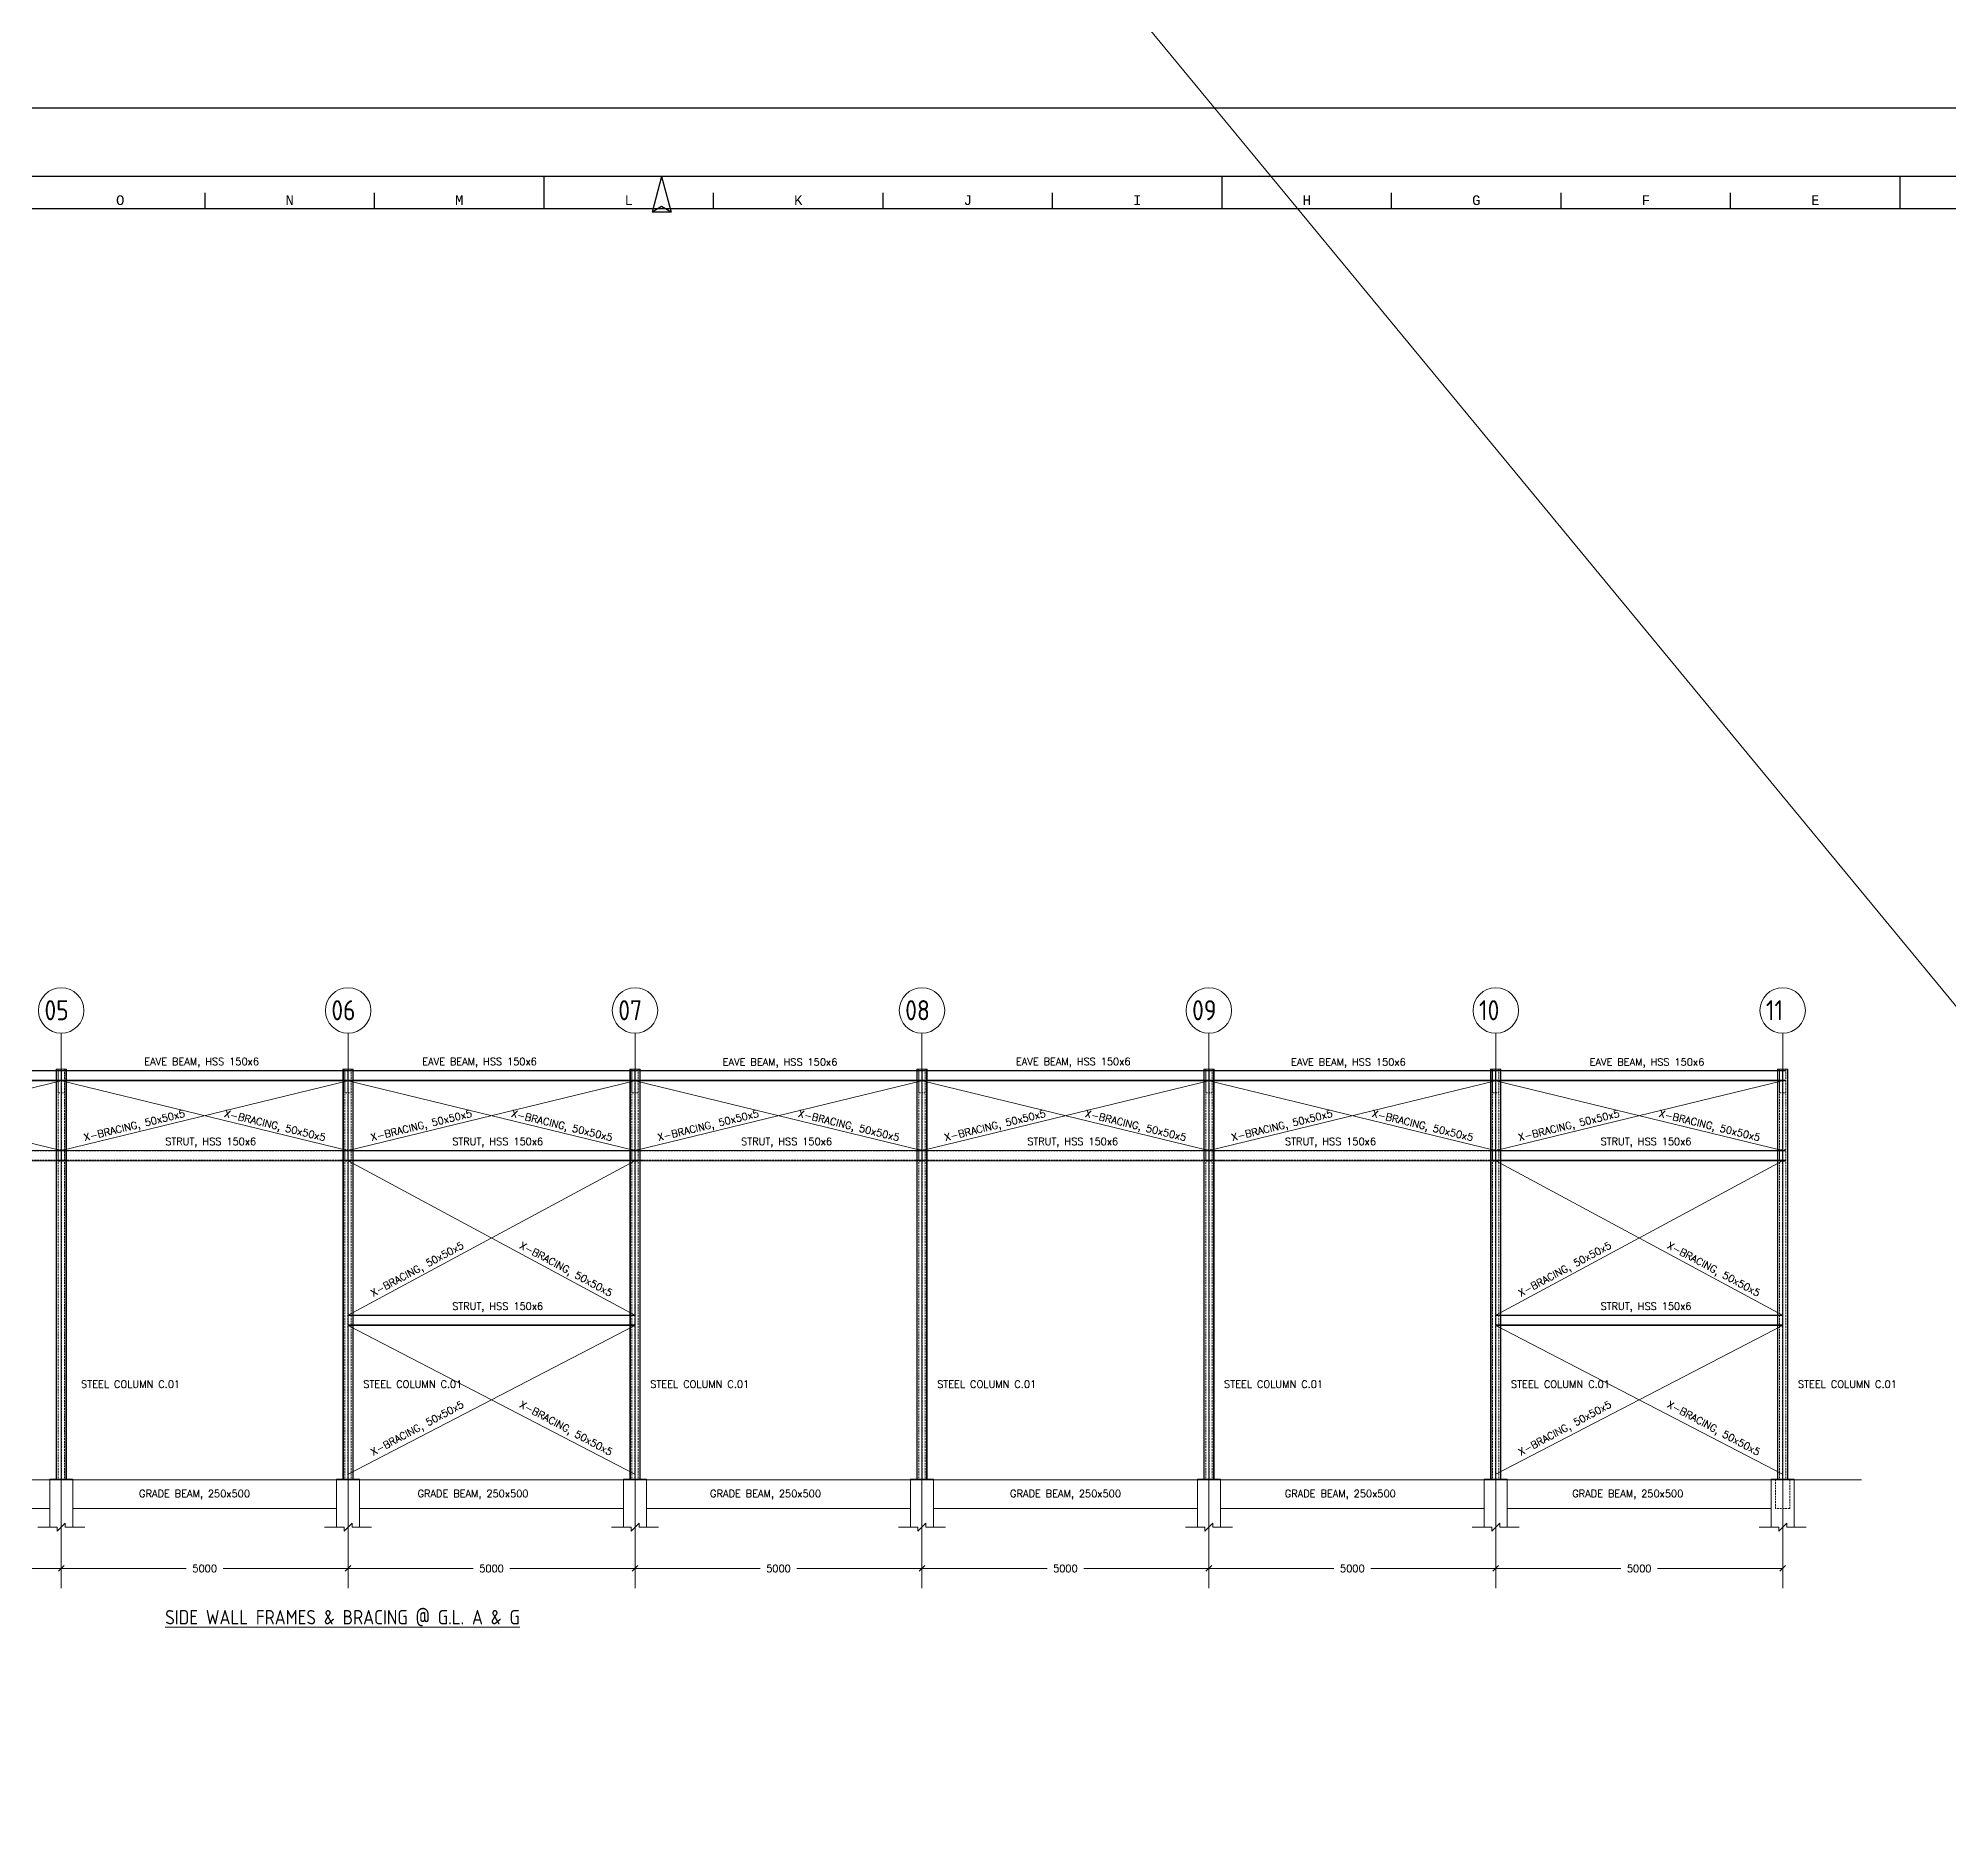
# Model space of a CAD drawing. Header units: millimetres. Extents: x -388065 to 2372687422, y -192755 to 667797.
# Drawn here: x 1513723 to 1547036, y 382749 to 414036 of the extents above; entities that cross this region are included whole.
import ezdxf

# ---------------------------------------------------------------- set-up
doc = ezdxf.new("R2010")
doc.units = ezdxf.units.MM
doc.linetypes.add('HIDDEN2', pattern=[4.7625, 3.175, -1.5875])
doc.layers.add('Label', color=192, linetype='Continuous')
doc.layers.add('LOGO', color=250, linetype='Continuous')
for name, color, linetype, lineweight in [('STR-CONC_IN_SEC', 7, 'Continuous', 15), ('STR-CONC_IN_SEC_HIDD', 7, 'HIDDEN2', 15), ('STR-DIM', 1, 'Continuous', 9), ('STR-GRID', 248, 'Continuous', 9), ('STR-STEEL_IN_SEC', 6, 'Continuous', 15), ('STR-STEEL_IN_SEC_HIDD', 6, 'HIDDEN2', 15), ('STR-TEXT', 7, 'Continuous', 9)]:
    doc.layers.add(name, color=color, linetype=linetype, lineweight=lineweight)
doc.styles.add('MINA_MM_ANNOT_PLAN', font='dim.shx', dxfattribs={"height": 350})
doc.styles.add('MINA_MM_LAYOUT', font='dim.shx', dxfattribs={"height": 250})
doc.styles.add('MINA_MM_X-SEC', font='romans.shx', dxfattribs={"height": 125})
doc.styles.add('STANDART', font='MONOTXT.shx')
doc.dimstyles.new('MINA_MM_X-SEC', dxfattribs={"dimtxt": 125, "dimasz": 100, "dimexe": 100, "dimexo": 100, "dimgap": 100, "dimtad": 0, "dimdec": 0, "dimzin": 0, "dimdsep": 46, "dimtxsty": 'MINA_MM_X-SEC', "dimblk": 'OBLIQUE', "dimcen": 0.09, "dimclrd": 256, "dimclre": 256, "dimclrt": 7, "dimadec": 0, "dimazin": 0, "dimtfac": 1, "dimtdec": 0, "dimtix": 1, "dimtofl": 0, "dimtmove": 0, "dimatfit": 0, "dimfxl": 1, "dimtolj": 1, "dimtzin": 0, "dimlwd": -1, "dimlwe": -1, "dimarcsym": 0})

# ---------------------------------------------------------------- blocks, each defined once
blk = doc.blocks.new('_OBLIQUE')
at = {"color": 0, "linetype": 'ByBlock'}
blk.add_line((-0.5, -0.5), (0.5, 0.5), dxfattribs=at)
blk = doc.blocks.new('*D1594')
at = {"layer": 'Defpoints', "color": 0, "ltscale": 10, "transparency": 16777216}
for p in [(1514124, 387372), (1509124, 387026), (1514124, 387026)]:
    blk.add_point(p, dxfattribs=at)
at = {"layer": 'STR-DIM', "ltscale": 10, "transparency": 16777216}
for p, q in [((1509124, 387126), (1509124, 387472)), ((1514124, 387126), (1514124, 387472)), ((1509124, 387372), (1511304, 387372)), ((1514124, 387372), (1511944, 387372))]:
    blk.add_line(p, q, dxfattribs=at)
at = {"layer": 'STR-DIM', "ltscale": 10, "transparency": 16777216, "xscale": 100, "yscale": 100, "zscale": 100, "rotation": 180}
blk.add_blockref('_OBLIQUE', (1509124, 387372), dxfattribs=at)
at = {"layer": 'STR-DIM', "ltscale": 10, "transparency": 16777216, "xscale": 100, "yscale": 100, "zscale": 100}
blk.add_blockref('_OBLIQUE', (1514124, 387372), dxfattribs=at)
at = {"layer": 'STR-DIM', "color": 7, "ltscale": 10, "transparency": 16777216, "insert": (1511624, 387372), "char_height": 125, "attachment_point": 5, "style": 'MINA_MM_X-SEC'}
blk.add_mtext('\\A1;5000', dxfattribs=at)
blk = doc.blocks.new('*D1595')
at = {"layer": 'Defpoints', "color": 0, "ltscale": 10, "transparency": 16777216}
for p in [(1519124, 387372), (1514124, 387026), (1519124, 387026)]:
    blk.add_point(p, dxfattribs=at)
at = {"layer": 'STR-DIM', "ltscale": 10, "transparency": 16777216}
for p, q in [((1514124, 387126), (1514124, 387472)), ((1519124, 387126), (1519124, 387472)), ((1514124, 387372), (1516304, 387372)), ((1519124, 387372), (1516944, 387372))]:
    blk.add_line(p, q, dxfattribs=at)
at = {"layer": 'STR-DIM', "ltscale": 10, "transparency": 16777216, "xscale": 100, "yscale": 100, "zscale": 100, "rotation": 180}
blk.add_blockref('_OBLIQUE', (1514124, 387372), dxfattribs=at)
at = {"layer": 'STR-DIM', "ltscale": 10, "transparency": 16777216, "xscale": 100, "yscale": 100, "zscale": 100}
blk.add_blockref('_OBLIQUE', (1519124, 387372), dxfattribs=at)
at = {"layer": 'STR-DIM', "color": 7, "ltscale": 10, "transparency": 16777216, "insert": (1516624, 387372), "char_height": 125, "attachment_point": 5, "style": 'MINA_MM_X-SEC'}
blk.add_mtext('\\A1;5000', dxfattribs=at)
blk = doc.blocks.new('*D1596')
at = {"layer": 'Defpoints', "color": 0, "ltscale": 10, "transparency": 16777216}
for p in [(1524124, 387372), (1519124, 387026), (1524124, 387026)]:
    blk.add_point(p, dxfattribs=at)
at = {"layer": 'STR-DIM', "ltscale": 10, "transparency": 16777216}
for p, q in [((1519124, 387126), (1519124, 387472)), ((1524124, 387126), (1524124, 387472)), ((1519124, 387372), (1521304, 387372)), ((1524124, 387372), (1521944, 387372))]:
    blk.add_line(p, q, dxfattribs=at)
at = {"layer": 'STR-DIM', "ltscale": 10, "transparency": 16777216, "xscale": 100, "yscale": 100, "zscale": 100, "rotation": 180}
blk.add_blockref('_OBLIQUE', (1519124, 387372), dxfattribs=at)
at = {"layer": 'STR-DIM', "ltscale": 10, "transparency": 16777216, "xscale": 100, "yscale": 100, "zscale": 100}
blk.add_blockref('_OBLIQUE', (1524124, 387372), dxfattribs=at)
at = {"layer": 'STR-DIM', "color": 7, "ltscale": 10, "transparency": 16777216, "insert": (1521624, 387372), "char_height": 125, "attachment_point": 5, "style": 'MINA_MM_X-SEC'}
blk.add_mtext('\\A1;5000', dxfattribs=at)
blk = doc.blocks.new('*D1597')
at = {"layer": 'Defpoints', "color": 0, "ltscale": 10, "transparency": 16777216}
for p in [(1529124, 387372), (1524124, 387026), (1529124, 387026)]:
    blk.add_point(p, dxfattribs=at)
at = {"layer": 'STR-DIM', "ltscale": 10, "transparency": 16777216}
for p, q in [((1524124, 387126), (1524124, 387472)), ((1529124, 387126), (1529124, 387472)), ((1524124, 387372), (1526304, 387372)), ((1529124, 387372), (1526944, 387372))]:
    blk.add_line(p, q, dxfattribs=at)
at = {"layer": 'STR-DIM', "ltscale": 10, "transparency": 16777216, "xscale": 100, "yscale": 100, "zscale": 100, "rotation": 180}
blk.add_blockref('_OBLIQUE', (1524124, 387372), dxfattribs=at)
at = {"layer": 'STR-DIM', "ltscale": 10, "transparency": 16777216, "xscale": 100, "yscale": 100, "zscale": 100}
blk.add_blockref('_OBLIQUE', (1529124, 387372), dxfattribs=at)
at = {"layer": 'STR-DIM', "color": 7, "ltscale": 10, "transparency": 16777216, "insert": (1526624, 387372), "char_height": 125, "attachment_point": 5, "style": 'MINA_MM_X-SEC'}
blk.add_mtext('\\A1;5000', dxfattribs=at)
blk = doc.blocks.new('*D1598')
at = {"layer": 'Defpoints', "color": 0, "ltscale": 10, "transparency": 16777216}
for p in [(1534124, 387372), (1529124, 387026), (1534124, 387026)]:
    blk.add_point(p, dxfattribs=at)
at = {"layer": 'STR-DIM', "ltscale": 10, "transparency": 16777216}
for p, q in [((1529124, 387126), (1529124, 387472)), ((1534124, 387126), (1534124, 387472)), ((1529124, 387372), (1531304, 387372)), ((1534124, 387372), (1531944, 387372))]:
    blk.add_line(p, q, dxfattribs=at)
at = {"layer": 'STR-DIM', "ltscale": 10, "transparency": 16777216, "xscale": 100, "yscale": 100, "zscale": 100, "rotation": 180}
blk.add_blockref('_OBLIQUE', (1529124, 387372), dxfattribs=at)
at = {"layer": 'STR-DIM', "ltscale": 10, "transparency": 16777216, "xscale": 100, "yscale": 100, "zscale": 100}
blk.add_blockref('_OBLIQUE', (1534124, 387372), dxfattribs=at)
at = {"layer": 'STR-DIM', "color": 7, "ltscale": 10, "transparency": 16777216, "insert": (1531624, 387372), "char_height": 125, "attachment_point": 5, "style": 'MINA_MM_X-SEC'}
blk.add_mtext('\\A1;5000', dxfattribs=at)
blk = doc.blocks.new('*D1599')
at = {"layer": 'Defpoints', "color": 0, "ltscale": 10, "transparency": 16777216}
for p in [(1539124, 387372), (1534124, 387026), (1539124, 387026)]:
    blk.add_point(p, dxfattribs=at)
at = {"layer": 'STR-DIM', "ltscale": 10, "transparency": 16777216}
for p, q in [((1534124, 387126), (1534124, 387472)), ((1539124, 387126), (1539124, 387472)), ((1534124, 387372), (1536304, 387372)), ((1539124, 387372), (1536944, 387372))]:
    blk.add_line(p, q, dxfattribs=at)
at = {"layer": 'STR-DIM', "ltscale": 10, "transparency": 16777216, "xscale": 100, "yscale": 100, "zscale": 100, "rotation": 180}
blk.add_blockref('_OBLIQUE', (1534124, 387372), dxfattribs=at)
at = {"layer": 'STR-DIM', "ltscale": 10, "transparency": 16777216, "xscale": 100, "yscale": 100, "zscale": 100}
blk.add_blockref('_OBLIQUE', (1539124, 387372), dxfattribs=at)
at = {"layer": 'STR-DIM', "color": 7, "ltscale": 10, "transparency": 16777216, "insert": (1536624, 387372), "char_height": 125, "attachment_point": 5, "style": 'MINA_MM_X-SEC'}
blk.add_mtext('\\A1;5000', dxfattribs=at)
blk = doc.blocks.new('*D1600')
at = {"layer": 'Defpoints', "color": 0, "ltscale": 10, "transparency": 16777216}
for p in [(1544124, 387372), (1539124, 387026), (1544124, 387026)]:
    blk.add_point(p, dxfattribs=at)
at = {"layer": 'STR-DIM', "ltscale": 10, "transparency": 16777216}
for p, q in [((1539124, 387126), (1539124, 387472)), ((1544124, 387126), (1544124, 387472)), ((1539124, 387372), (1541304, 387372)), ((1544124, 387372), (1541944, 387372))]:
    blk.add_line(p, q, dxfattribs=at)
at = {"layer": 'STR-DIM', "ltscale": 10, "transparency": 16777216, "xscale": 100, "yscale": 100, "zscale": 100, "rotation": 180}
blk.add_blockref('_OBLIQUE', (1539124, 387372), dxfattribs=at)
at = {"layer": 'STR-DIM', "ltscale": 10, "transparency": 16777216, "xscale": 100, "yscale": 100, "zscale": 100}
blk.add_blockref('_OBLIQUE', (1544124, 387372), dxfattribs=at)
at = {"layer": 'STR-DIM', "color": 7, "ltscale": 10, "transparency": 16777216, "insert": (1541624, 387372), "char_height": 125, "attachment_point": 5, "style": 'MINA_MM_X-SEC'}
blk.add_mtext('\\A1;5000', dxfattribs=at)
blk = doc.blocks.new('LABLE')
at = {"layer": 'Label', "color": 7}
for p, q in [((80430, 56070), (0, 56070)), ((38025, 56070), (38025, 55391)), ((40498, 56070), (40298, 55325)), ((40498, 56070), (40697, 55325)), ((52253, 56070), (52253, 55391)), ((66480, 56070), (66480, 55391)), ((79751, 55391), (679, 55391)), ((30911, 55730), (30911, 55391)), ((34468, 55730), (34468, 55391)), ((40498, 55440), (40298, 55325)), ((40697, 55325), (40498, 55440)), ((41582, 55730), (41582, 55391)), ((45139, 55730), (45139, 55391)), ((48696, 55730), (48696, 55391)), ((55809, 55730), (55809, 55391)), ((59366, 55730), (59366, 55391)), ((62923, 55730), (62923, 55391)), ((40697, 55325), (40298, 55325))]:
    blk.add_line(p, q, dxfattribs=at)
at = {"layer": 'Label', "color": 7, "style": 'STANDART', "width": 1}
for s, p in [('O', (29050, 55473)), ('N', (32607, 55473)), ('M', (36164, 55473)), ('L', (39721, 55473)), ('K', (43278, 55473)), ('J', (46835, 55473)), ('I', (50391, 55473)), ('H', (53948, 55473)), ('G', (57505, 55473)), ('F', (61062, 55473)), ('E', (64619, 55473))]:
    blk.add_text(s, height=203, dxfattribs=at).set_placement(p)

msp = doc.modelspace()

# ---------------------------------------------------------------- linework, layer by layer
at = {"layer": 'LOGO', "ltscale": 0.1}
msp.add_lwpolyline([(1559438.0368, 363451.196), (1559438.0368, 412819.6118), (1489541.0036, 412819.6118), (1489541.0036, 363451.196)], close=True, dxfattribs=at)
at = {"layer": 'STR-CONC_IN_SEC', "ltscale": 10}
for p, q in [((1492211.5178, 388917.4595), (1545494.7871, 388917.4595)), ((1509324.1577, 388417.4595), (1513924.1577, 388417.4595)), ((1514324.1577, 388417.4595), (1518924.1577, 388417.4595)), ((1519324.1577, 388417.4595), (1523924.1577, 388417.4595)), ((1524324.1577, 388417.4595), (1528924.1577, 388417.4595)), ((1529324.1577, 388417.4595), (1533924.1577, 388417.4595)), ((1534324.1577, 388417.4595), (1538924.1577, 388417.4595)), ((1539324.1577, 388417.4595), (1543924.1577, 388417.4595))]:
    msp.add_line(p, q, dxfattribs=at)
for points in [[(1513924.1577, 388089.369), (1513924.1577, 388917.4595), (1514324.1577, 388917.4595), (1514324.1577, 388089.369)], [(1518924.1577, 388089.369), (1518924.1577, 388917.4595), (1519324.1577, 388917.4595), (1519324.1577, 388089.369)], [(1523924.1577, 388089.369), (1523924.1577, 388917.4595), (1524324.1577, 388917.4595), (1524324.1577, 388089.369)], [(1528924.1577, 388089.369), (1528924.1577, 388917.4595), (1529324.1577, 388917.4595), (1529324.1577, 388089.369)], [(1533924.1577, 388089.369), (1533924.1577, 388917.4595), (1534324.1577, 388917.4595), (1534324.1577, 388089.369)], [(1538924.1577, 388089.369), (1538924.1577, 388917.4595), (1539324.1577, 388917.4595), (1539324.1577, 388089.369)], [(1543924.1577, 388089.369), (1543924.1577, 388917.4595), (1544324.1577, 388917.4595), (1544324.1577, 388089.369)], [(1513714.1577, 388089.369), (1514054.1577, 388089.369), (1514054.1577, 388019.369), (1514194.1577, 388159.369), (1514194.1577, 388089.369), (1514534.1577, 388089.369)], [(1518714.1577, 388089.369), (1519054.1577, 388089.369), (1519054.1577, 388019.369), (1519194.1577, 388159.369), (1519194.1577, 388089.369), (1519534.1577, 388089.369)], [(1523714.1577, 388089.369), (1524054.1577, 388089.369), (1524054.1577, 388019.369), (1524194.1577, 388159.369), (1524194.1577, 388089.369), (1524534.1577, 388089.369)], [(1528714.1577, 388089.369), (1529054.1577, 388089.369), (1529054.1577, 388019.369), (1529194.1577, 388159.369), (1529194.1577, 388089.369), (1529534.1577, 388089.369)], [(1533714.1577, 388089.369), (1534054.1577, 388089.369), (1534054.1577, 388019.369), (1534194.1577, 388159.369), (1534194.1577, 388089.369), (1534534.1577, 388089.369)], [(1538714.1577, 388089.369), (1539054.1577, 388089.369), (1539054.1577, 388019.369), (1539194.1577, 388159.369), (1539194.1577, 388089.369), (1539534.1577, 388089.369)], [(1543714.1577, 388089.369), (1544054.1577, 388089.369), (1544054.1577, 388019.369), (1544194.1577, 388159.369), (1544194.1577, 388089.369), (1544534.1577, 388089.369)]]:
    msp.add_lwpolyline(points, dxfattribs=at)
at = {"layer": 'STR-CONC_IN_SEC_HIDD', "ltscale": 10}
msp.add_lwpolyline([(1543999.1577, 388917.4595), (1544249.1577, 388917.4595), (1544249.1577, 388417.4595), (1543999.1577, 388417.4595)], close=True, dxfattribs=at)
at = {"layer": 'STR-GRID', "ltscale": 10}
for p, q in [((1514124.1577, 396699.5242), (1514124.1577, 387025.9677)), ((1519124.1577, 396699.5242), (1519124.1577, 387025.9677)), ((1524124.1577, 396699.5242), (1524124.1577, 387025.9677)), ((1529124.1577, 396699.5242), (1529124.1577, 387025.9677)), ((1534124.1577, 396699.5242), (1534124.1577, 387025.9677)), ((1539124.1577, 396699.5242), (1539124.1577, 387025.9677)), ((1544124.1577, 396699.5242), (1544124.1577, 387025.9677))]:
    msp.add_line(p, q, dxfattribs=at)
for centre in [(1514124.1577, 397095.6017), (1519124.1577, 397095.6017), (1524124.1577, 397095.6017), (1529124.1577, 397095.6017), (1534124.1577, 397095.6017), (1539124.1577, 397095.6017), (1544124.1577, 397095.6017)]:
    msp.add_circle(centre, 396.0775, dxfattribs=at)
at = {"layer": 'STR-STEEL_IN_SEC', "color": 7, "ltscale": 0.1}
msp.add_line((1396989.2923, 579101.4319), (1584664.4846, 351706.677), dxfattribs=at)
at = {"layer": 'STR-STEEL_IN_SEC', "ltscale": 10}
for p, q in [((1494127.1077, 396050.8822), (1544078.6577, 396050.8822)), ((1494127.1077, 396042.8822), (1544078.6577, 396042.8822)), ((1494127.1077, 395878.8822), (1544078.6577, 395878.8822)), ((1494127.1077, 395870.8822), (1544078.6577, 395870.8822)), ((1509127.1077, 394657.4595), (1514121.2077, 395870.8822)), ((1509127.1077, 395870.8822), (1514121.2077, 394657.4595)), ((1514034.1577, 396072.6186), (1514034.1577, 388927.4595)), ((1514034.1577, 396072.6186), (1514214.1577, 396072.6186)), ((1514042.1577, 396072.6186), (1514042.1577, 388927.4595)), ((1514127.1077, 394657.4595), (1519121.2077, 395870.8822)), ((1514127.1077, 395870.8822), (1519121.2077, 394657.4595)), ((1514206.1577, 396072.6186), (1514206.1577, 388927.4595)), ((1514214.1577, 396072.6186), (1514214.1577, 388927.4595)), ((1519034.1577, 396072.6186), (1519034.1577, 388927.4595)), ((1519034.1577, 396072.6186), (1519214.1577, 396072.6186)), ((1519042.1577, 396072.6186), (1519042.1577, 388927.4595)), ((1519127.1077, 394657.4595), (1524121.2077, 395870.8822)), ((1519127.1077, 395870.8822), (1524121.2077, 394657.4595)), ((1519206.1577, 396072.6186), (1519206.1577, 388927.4595)), ((1519214.1577, 396072.6186), (1519214.1577, 388927.4595)), ((1524034.1577, 396072.6186), (1524034.1577, 388927.4595)), ((1524034.1577, 396072.6186), (1524214.1577, 396072.6186)), ((1524042.1577, 396072.6186), (1524042.1577, 388927.4595)), ((1524127.1077, 394657.4595), (1529121.2077, 395870.8822)), ((1524127.1077, 395870.8822), (1529121.2077, 394657.4595)), ((1524206.1577, 396072.6186), (1524206.1577, 388927.4595)), ((1524214.1577, 396072.6186), (1524214.1577, 388927.4595)), ((1529034.1577, 396072.6186), (1529034.1577, 388927.4595)), ((1529034.1577, 396072.6186), (1529214.1577, 396072.6186)), ((1529042.1577, 396072.6186), (1529042.1577, 388927.4595)), ((1529127.1077, 394657.4595), (1534121.2077, 395870.8822)), ((1529127.1077, 395870.8822), (1534121.2077, 394657.4595)), ((1529206.1577, 396072.6186), (1529206.1577, 388927.4595)), ((1529214.1577, 396072.6186), (1529214.1577, 388927.4595)), ((1534034.1577, 396072.6186), (1534034.1577, 388927.4595)), ((1534034.1577, 396072.6186), (1534214.1577, 396072.6186)), ((1534042.1577, 396072.6186), (1534042.1577, 388927.4595)), ((1534127.1077, 394657.4595), (1539121.2077, 395870.8822)), ((1534127.1077, 395870.8822), (1539121.2077, 394657.4595)), ((1534206.1577, 396072.6186), (1534206.1577, 388927.4595)), ((1534214.1577, 396072.6186), (1534214.1577, 388927.4595)), ((1539034.1577, 396072.6186), (1539034.1577, 388927.4595)), ((1539034.1577, 396072.6186), (1539214.1577, 396072.6186)), ((1539042.1577, 396072.6186), (1539042.1577, 388927.4595)), ((1539127.1077, 394657.4595), (1544121.2077, 395870.8822)), ((1539127.1077, 395870.8822), (1544121.2077, 394657.4595)), ((1539206.1577, 396072.6186), (1539206.1577, 388927.4595)), ((1539214.1577, 396072.6186), (1539214.1577, 388927.4595)), ((1544034.1577, 396072.6186), (1544034.1577, 388927.4595)), ((1544034.1577, 396072.6186), (1544214.1577, 396072.6186)), ((1544042.1577, 396072.6186), (1544042.1577, 388927.4595)), ((1544206.1577, 396072.6186), (1544206.1577, 388927.4595)), ((1544214.1577, 396072.6186), (1544214.1577, 388927.4595)), ((1494127.1077, 394657.4595), (1544121.2077, 394657.4595)), ((1494127.1077, 394477.4595), (1544121.2077, 394477.4595)), ((1519127.1077, 394657.4595), (1524121.5077, 394657.4595)), ((1519127.1077, 394649.4595), (1524121.5077, 394649.4595)), ((1519127.1077, 394485.4595), (1524121.5077, 394485.4595)), ((1519127.1077, 394477.4595), (1524121.5077, 394477.4595)), ((1524121.2077, 394477.4595), (1519127.1077, 391787.4595)), ((1519127.4077, 394477.4595), (1524121.5077, 391787.4595)), ((1539127.1077, 394657.4595), (1544121.5077, 394657.4595)), ((1539127.1077, 394649.4595), (1544121.5077, 394649.4595)), ((1539127.1077, 394485.4595), (1544121.5077, 394485.4595)), ((1539127.1077, 394477.4595), (1544121.5077, 394477.4595)), ((1544121.2077, 394477.4595), (1539127.1077, 391787.4595)), ((1539127.4077, 394477.4595), (1544121.5077, 391787.4595)), ((1519127.1077, 391787.4595), (1524121.5077, 391787.4595)), ((1519127.1077, 391779.4595), (1524121.5077, 391779.4595)), ((1539127.1077, 391787.4595), (1544121.5077, 391787.4595)), ((1539127.1077, 391779.4595), (1544121.5077, 391779.4595)), ((1519127.1077, 391615.4595), (1524121.5077, 391615.4595)), ((1519127.1077, 391607.4595), (1524121.5077, 391607.4595)), ((1524121.2077, 389017.4595), (1519127.1077, 391607.4595)), ((1519127.4077, 389017.4595), (1524121.5077, 391607.4595)), ((1539127.1077, 391615.4595), (1544121.5077, 391615.4595)), ((1539127.1077, 391607.4595), (1544121.5077, 391607.4595)), ((1544121.2077, 389017.4595), (1539127.1077, 391607.4595)), ((1539127.4077, 389017.4595), (1544121.5077, 391607.4595))]:
    msp.add_line(p, q, dxfattribs=at)
for points in [[(1514324.1577, 388927.4595), (1513924.1577, 388927.4595), (1513924.1577, 388917.4595), (1514324.1577, 388917.4595)], [(1519324.1577, 388927.4595), (1518924.1577, 388927.4595), (1518924.1577, 388917.4595), (1519324.1577, 388917.4595)], [(1524324.1577, 388927.4595), (1523924.1577, 388927.4595), (1523924.1577, 388917.4595), (1524324.1577, 388917.4595)], [(1529324.1577, 388927.4595), (1528924.1577, 388927.4595), (1528924.1577, 388917.4595), (1529324.1577, 388917.4595)], [(1534324.1577, 388927.4595), (1533924.1577, 388927.4595), (1533924.1577, 388917.4595), (1534324.1577, 388917.4595)], [(1539324.1577, 388927.4595), (1538924.1577, 388927.4595), (1538924.1577, 388917.4595), (1539324.1577, 388917.4595)], [(1544324.1577, 388927.4595), (1543924.1577, 388927.4595), (1543924.1577, 388917.4595), (1544324.1577, 388917.4595)]]:
    msp.add_lwpolyline(points, close=True, dxfattribs=at)
at = {"layer": 'STR-STEEL_IN_SEC_HIDD', "ltscale": 10}
for p, q in [((1514069.1577, 396072.6186), (1514069.1577, 388927.4595)), ((1514121.2077, 396072.6186), (1514121.2077, 388927.4595)), ((1514127.1077, 396072.6186), (1514127.1077, 388927.4595)), ((1514179.1577, 396072.6186), (1514179.1577, 388927.4595)), ((1519069.1577, 396072.6186), (1519069.1577, 388927.4595)), ((1519121.2077, 396072.6186), (1519121.2077, 388927.4595)), ((1519127.1077, 396072.6186), (1519127.1077, 388927.4595)), ((1519179.1577, 396072.6186), (1519179.1577, 388927.4595)), ((1524069.1577, 396072.6186), (1524069.1577, 388927.4595)), ((1524121.2077, 396072.6186), (1524121.2077, 388927.4595)), ((1524127.1077, 396072.6186), (1524127.1077, 388927.4595)), ((1524179.1577, 396072.6186), (1524179.1577, 388927.4595)), ((1529069.1577, 396072.6186), (1529069.1577, 388927.4595)), ((1529121.2077, 396072.6186), (1529121.2077, 388927.4595)), ((1529127.1077, 396072.6186), (1529127.1077, 388927.4595)), ((1529179.1577, 396072.6186), (1529179.1577, 388927.4595)), ((1534069.1577, 396072.6186), (1534069.1577, 388927.4595)), ((1534121.2077, 396072.6186), (1534121.2077, 388927.4595)), ((1534127.1077, 396072.6186), (1534127.1077, 388927.4595)), ((1534179.1577, 396072.6186), (1534179.1577, 388927.4595)), ((1539069.1577, 396072.6186), (1539069.1577, 388927.4595)), ((1539121.2077, 396072.6186), (1539121.2077, 388927.4595)), ((1539127.1077, 396072.6186), (1539127.1077, 388927.4595)), ((1539179.1577, 396072.6186), (1539179.1577, 388927.4595)), ((1544069.1577, 396072.6186), (1544069.1577, 388927.4595)), ((1544121.2077, 396072.6186), (1544121.2077, 388927.4595)), ((1544127.1077, 396072.6186), (1544127.1077, 388927.4595)), ((1544179.1577, 396072.6186), (1544179.1577, 388927.4595)), ((1494127.1077, 394649.4595), (1544121.2077, 394649.4595)), ((1494127.1077, 394485.4595), (1544121.2077, 394485.4595))]:
    msp.add_line(p, q, dxfattribs=at)
for points in [[(1514179.6577, 396050.8822), (1514068.6577, 396050.8822), (1514068.6577, 395657.0767), (1514179.6577, 395657.0767)], [(1519179.6577, 396050.8822), (1519068.6577, 396050.8822), (1519068.6577, 395657.0767), (1519179.6577, 395657.0767)], [(1524179.6577, 396050.8822), (1524068.6577, 396050.8822), (1524068.6577, 395657.0767), (1524179.6577, 395657.0767)], [(1529179.6577, 396050.8822), (1529068.6577, 396050.8822), (1529068.6577, 395657.0767), (1529179.6577, 395657.0767)], [(1534179.6577, 396050.8822), (1534068.6577, 396050.8822), (1534068.6577, 395657.0767), (1534179.6577, 395657.0767)], [(1539179.6577, 396050.8822), (1539068.6577, 396050.8822), (1539068.6577, 395657.0767), (1539179.6577, 395657.0767)], [(1544179.6577, 396050.8822), (1544068.6577, 396050.8822), (1544068.6577, 395657.0767), (1544179.6577, 395657.0767)], [(1514179.6577, 394667.4595), (1514068.6577, 394667.4595), (1514068.6577, 394467.4595), (1514179.6577, 394467.4595)], [(1519179.6577, 394667.4595), (1519068.6577, 394667.4595), (1519068.6577, 394467.4595), (1519179.6577, 394467.4595)], [(1524179.6577, 394667.4595), (1524068.6577, 394667.4595), (1524068.6577, 394467.4595), (1524179.6577, 394467.4595)], [(1529179.6577, 394667.4595), (1529068.6577, 394667.4595), (1529068.6577, 394467.4595), (1529179.6577, 394467.4595)], [(1534179.6577, 394667.4595), (1534068.6577, 394667.4595), (1534068.6577, 394467.4595), (1534179.6577, 394467.4595)], [(1539179.6577, 394667.4595), (1539068.6577, 394667.4595), (1539068.6577, 394467.4595), (1539179.6577, 394467.4595)], [(1544179.6577, 394667.4595), (1544068.6577, 394667.4595), (1544068.6577, 394467.4595), (1544179.6577, 394467.4595)]]:
    msp.add_lwpolyline(points, close=True, dxfattribs=at)
for points in [[(1514078.6577, 395870.8822), (1514169.6577, 395870.8822), (1514169.6577, 395878.8822), (1514135.8077, 395878.8822, -0.41421), (1514126.8077, 395887.8822), (1514126.8077, 396033.8822, -0.41421), (1514135.8077, 396042.8822), (1514169.6577, 396042.8822), (1514169.6577, 396050.8822), (1514078.6577, 396050.8822), (1514078.6577, 396042.8822), (1514112.5077, 396042.8822, -0.41421), (1514121.5077, 396033.8822), (1514121.5077, 395887.8822, -0.41421), (1514112.5077, 395878.8822), (1514078.6577, 395878.8822), (1514078.6577, 395870.8822)], [(1519078.6577, 395870.8822), (1519169.6577, 395870.8822), (1519169.6577, 395878.8822), (1519135.8077, 395878.8822, -0.41421), (1519126.8077, 395887.8822), (1519126.8077, 396033.8822, -0.41421), (1519135.8077, 396042.8822), (1519169.6577, 396042.8822), (1519169.6577, 396050.8822), (1519078.6577, 396050.8822), (1519078.6577, 396042.8822), (1519112.5077, 396042.8822, -0.41421), (1519121.5077, 396033.8822), (1519121.5077, 395887.8822, -0.41421), (1519112.5077, 395878.8822), (1519078.6577, 395878.8822), (1519078.6577, 395870.8822)], [(1524078.6577, 395870.8822), (1524169.6577, 395870.8822), (1524169.6577, 395878.8822), (1524135.8077, 395878.8822, -0.41421), (1524126.8077, 395887.8822), (1524126.8077, 396033.8822, -0.41421), (1524135.8077, 396042.8822), (1524169.6577, 396042.8822), (1524169.6577, 396050.8822), (1524078.6577, 396050.8822), (1524078.6577, 396042.8822), (1524112.5077, 396042.8822, -0.41421), (1524121.5077, 396033.8822), (1524121.5077, 395887.8822, -0.41421), (1524112.5077, 395878.8822), (1524078.6577, 395878.8822), (1524078.6577, 395870.8822)], [(1529078.6577, 395870.8822), (1529169.6577, 395870.8822), (1529169.6577, 395878.8822), (1529135.8077, 395878.8822, -0.41421), (1529126.8077, 395887.8822), (1529126.8077, 396033.8822, -0.41421), (1529135.8077, 396042.8822), (1529169.6577, 396042.8822), (1529169.6577, 396050.8822), (1529078.6577, 396050.8822), (1529078.6577, 396042.8822), (1529112.5077, 396042.8822, -0.41421), (1529121.5077, 396033.8822), (1529121.5077, 395887.8822, -0.41421), (1529112.5077, 395878.8822), (1529078.6577, 395878.8822), (1529078.6577, 395870.8822)], [(1534078.6577, 395870.8822), (1534169.6577, 395870.8822), (1534169.6577, 395878.8822), (1534135.8077, 395878.8822, -0.41421), (1534126.8077, 395887.8822), (1534126.8077, 396033.8822, -0.41421), (1534135.8077, 396042.8822), (1534169.6577, 396042.8822), (1534169.6577, 396050.8822), (1534078.6577, 396050.8822), (1534078.6577, 396042.8822), (1534112.5077, 396042.8822, -0.41421), (1534121.5077, 396033.8822), (1534121.5077, 395887.8822, -0.41421), (1534112.5077, 395878.8822), (1534078.6577, 395878.8822), (1534078.6577, 395870.8822)], [(1539078.6577, 395870.8822), (1539169.6577, 395870.8822), (1539169.6577, 395878.8822), (1539135.8077, 395878.8822, -0.41421), (1539126.8077, 395887.8822), (1539126.8077, 396033.8822, -0.41421), (1539135.8077, 396042.8822), (1539169.6577, 396042.8822), (1539169.6577, 396050.8822), (1539078.6577, 396050.8822), (1539078.6577, 396042.8822), (1539112.5077, 396042.8822, -0.41421), (1539121.5077, 396033.8822), (1539121.5077, 395887.8822, -0.41421), (1539112.5077, 395878.8822), (1539078.6577, 395878.8822), (1539078.6577, 395870.8822)], [(1544078.6577, 395870.8822), (1544169.6577, 395870.8822), (1544169.6577, 395878.8822), (1544135.8077, 395878.8822, -0.41421), (1544126.8077, 395887.8822), (1544126.8077, 396033.8822, -0.41421), (1544135.8077, 396042.8822), (1544169.6577, 396042.8822), (1544169.6577, 396050.8822), (1544078.6577, 396050.8822), (1544078.6577, 396042.8822), (1544112.5077, 396042.8822, -0.41421), (1544121.5077, 396033.8822), (1544121.5077, 395887.8822, -0.41421), (1544112.5077, 395878.8822), (1544078.6577, 395878.8822), (1544078.6577, 395870.8822)], [(1514078.6577, 394477.4595), (1514169.6577, 394477.4595), (1514169.6577, 394485.4595), (1514135.8077, 394485.4595, -0.41421), (1514126.8077, 394494.4595), (1514126.8077, 394640.4595, -0.41421), (1514135.8077, 394649.4595), (1514169.6577, 394649.4595), (1514169.6577, 394657.4595), (1514078.6577, 394657.4595), (1514078.6577, 394649.4595), (1514112.5077, 394649.4595, -0.41421), (1514121.5077, 394640.4595), (1514121.5077, 394494.4595, -0.41421), (1514112.5077, 394485.4595), (1514078.6577, 394485.4595), (1514078.6577, 394477.4595)], [(1519078.6577, 394477.4595), (1519169.6577, 394477.4595), (1519169.6577, 394485.4595), (1519135.8077, 394485.4595, -0.41421), (1519126.8077, 394494.4595), (1519126.8077, 394640.4595, -0.41421), (1519135.8077, 394649.4595), (1519169.6577, 394649.4595), (1519169.6577, 394657.4595), (1519078.6577, 394657.4595), (1519078.6577, 394649.4595), (1519112.5077, 394649.4595, -0.41421), (1519121.5077, 394640.4595), (1519121.5077, 394494.4595, -0.41421), (1519112.5077, 394485.4595), (1519078.6577, 394485.4595), (1519078.6577, 394477.4595)], [(1524078.6577, 394477.4595), (1524169.6577, 394477.4595), (1524169.6577, 394485.4595), (1524135.8077, 394485.4595, -0.41421), (1524126.8077, 394494.4595), (1524126.8077, 394640.4595, -0.41421), (1524135.8077, 394649.4595), (1524169.6577, 394649.4595), (1524169.6577, 394657.4595), (1524078.6577, 394657.4595), (1524078.6577, 394649.4595), (1524112.5077, 394649.4595, -0.41421), (1524121.5077, 394640.4595), (1524121.5077, 394494.4595, -0.41421), (1524112.5077, 394485.4595), (1524078.6577, 394485.4595), (1524078.6577, 394477.4595)], [(1529078.6577, 394477.4595), (1529169.6577, 394477.4595), (1529169.6577, 394485.4595), (1529135.8077, 394485.4595, -0.41421), (1529126.8077, 394494.4595), (1529126.8077, 394640.4595, -0.41421), (1529135.8077, 394649.4595), (1529169.6577, 394649.4595), (1529169.6577, 394657.4595), (1529078.6577, 394657.4595), (1529078.6577, 394649.4595), (1529112.5077, 394649.4595, -0.41421), (1529121.5077, 394640.4595), (1529121.5077, 394494.4595, -0.41421), (1529112.5077, 394485.4595), (1529078.6577, 394485.4595), (1529078.6577, 394477.4595)], [(1534078.6577, 394477.4595), (1534169.6577, 394477.4595), (1534169.6577, 394485.4595), (1534135.8077, 394485.4595, -0.41421), (1534126.8077, 394494.4595), (1534126.8077, 394640.4595, -0.41421), (1534135.8077, 394649.4595), (1534169.6577, 394649.4595), (1534169.6577, 394657.4595), (1534078.6577, 394657.4595), (1534078.6577, 394649.4595), (1534112.5077, 394649.4595, -0.41421), (1534121.5077, 394640.4595), (1534121.5077, 394494.4595, -0.41421), (1534112.5077, 394485.4595), (1534078.6577, 394485.4595), (1534078.6577, 394477.4595)], [(1539078.6577, 394477.4595), (1539169.6577, 394477.4595), (1539169.6577, 394485.4595), (1539135.8077, 394485.4595, -0.41421), (1539126.8077, 394494.4595), (1539126.8077, 394640.4595, -0.41421), (1539135.8077, 394649.4595), (1539169.6577, 394649.4595), (1539169.6577, 394657.4595), (1539078.6577, 394657.4595), (1539078.6577, 394649.4595), (1539112.5077, 394649.4595, -0.41421), (1539121.5077, 394640.4595), (1539121.5077, 394494.4595, -0.41421), (1539112.5077, 394485.4595), (1539078.6577, 394485.4595), (1539078.6577, 394477.4595)], [(1544078.6577, 394477.4595), (1544169.6577, 394477.4595), (1544169.6577, 394485.4595), (1544135.8077, 394485.4595, -0.41421), (1544126.8077, 394494.4595), (1544126.8077, 394640.4595, -0.41421), (1544135.8077, 394649.4595), (1544169.6577, 394649.4595), (1544169.6577, 394657.4595), (1544078.6577, 394657.4595), (1544078.6577, 394649.4595), (1544112.5077, 394649.4595, -0.41421), (1544121.5077, 394640.4595), (1544121.5077, 394494.4595, -0.41421), (1544112.5077, 394485.4595), (1544078.6577, 394485.4595), (1544078.6577, 394477.4595)]]:
    msp.add_lwpolyline(points, format="xyb", dxfattribs=at)

# ---------------------------------------------------------------- block references
at = {"xscale": 0.8305106339421224, "yscale": 0.8305106339421224, "zscale": 0.8305106339421224}
msp.add_blockref('LABLE', (1490952.8718, 365058.3822), dxfattribs=at)

# ---------------------------------------------------------------- texts
at = {"layer": 'STR-TEXT', "char_height": 350, "attachment_point": 1, "style": 'MINA_MM_ANNOT_PLAN'}
for s, insert in [('05', (1513832.374, 397274.1124)), ('06', (1518832.374, 397274.1124)), ('07', (1523832.374, 397274.1124)), ('08', (1528832.374, 397274.1124)), ('09', (1533832.374, 397274.1124)), ('10', (1538832.374, 397274.1124)), ('11', (1543832.374, 397274.1124))]:
    msp.add_mtext_dynamic_manual_height_columns(s, width=668.666667, gutter_width=12.5, heights=[0], dxfattribs=dict(at, insert=insert))
at = {"layer": 'STR-TEXT', "color": 7, "ltscale": 10, "attachment_point": 5}
for s, insert, char_height, width, style in [('\\A1;EAVE BEAM, HSS 150x6', (1516571.3022, 396186.4078), 125, 2902.76016, 'MINA_MM_X-SEC'), ('\\A1;EAVE BEAM, HSS 150x6', (1521414.143, 396186.4078), 125, 2822.383135, 'MINA_MM_X-SEC'), ('\\A1;EAVE BEAM, HSS 150x6', (1526650.619, 396178.4078), 125, 3218.883236, 'MINA_MM_X-SEC'), ('\\A1;EAVE BEAM, HSS 150x6', (1531760.6882, 396186.4078), 125, 2798.010366, 'MINA_MM_X-SEC'), ('\\A1;EAVE BEAM, HSS 150x6', (1536556.2573, 396178.4078), 125, 2696.196517, 'MINA_MM_X-SEC'), ('\\A1;EAVE BEAM, HSS 150x6', (1541758.6111, 396178.4078), 125, 2505.478125, 'MINA_MM_X-SEC'), ('\\A1;STRUT, HSS 150x6', (1516729.5489, 394792.9851), 125, 2065.322442, 'MINA_MM_X-SEC'), ('\\A1;STRUT, HSS 150x6', (1521729.5489, 394792.9851), 125, 2065.322442, 'MINA_MM_X-SEC'), ('\\A1;STRUT, HSS 150x6', (1526764.8786, 394792.9851), 125, 2065.322442, 'MINA_MM_X-SEC'), ('\\A1;STRUT, HSS 150x6', (1531751.5855, 394792.9851), 125, 2065.322442, 'MINA_MM_X-SEC'), ('\\A1;STRUT, HSS 150x6', (1536244.1323, 394792.9851), 125, 2065.322442, 'MINA_MM_X-SEC'), ('\\A1;STRUT, HSS 150x6', (1541742.5919, 394792.9851), 125, 2065.322442, 'MINA_MM_X-SEC'), ('\\A1;STRUT, HSS 150x6', (1521729.5489, 391922.9851), 125, 2065.322442, 'MINA_MM_X-SEC'), ('\\A1;STRUT, HSS 150x6', (1541742.5919, 391922.9851), 125, 2065.322442, 'MINA_MM_X-SEC'), ('\\A1;GRADE BEAM, 250x500', (1516447.1025, 388658.1115), 125, 2598.394414, 'MINA_MM_X-SEC'), ('\\A1;GRADE BEAM, 250x500', (1521301.2803, 388658.1115), 125, 2598.394414, 'MINA_MM_X-SEC'), ('\\A1;GRADE BEAM, 250x500', (1526397.7956, 388658.1115), 125, 2598.394414, 'MINA_MM_X-SEC'), ('\\A1;GRADE BEAM, 250x500', (1531626.1688, 388658.1115), 125, 2598.394414, 'MINA_MM_X-SEC'), ('\\A1;GRADE BEAM, 250x500', (1536414.1487, 388658.1115), 125, 2598.394414, 'MINA_MM_X-SEC'), ('\\A1;GRADE BEAM, 250x500', (1541424.8144, 388658.1115), 125, 2598.394414, 'MINA_MM_X-SEC'), ('\\A1;{\\LSIDE WALL FRAMES & BRACING @ G.L. A & G}', (1519026.4031, 386504.2663), 250, 7313.692838, 'MINA_MM_LAYOUT')]:
    msp.add_mtext(s, dxfattribs=dict(at, insert=insert, char_height=char_height, width=width, style=style))
at = {"layer": 'STR-TEXT', "color": 7, "ltscale": 10, "char_height": 125, "width": 2065.322442, "attachment_point": 5, "style": 'MINA_MM_X-SEC'}
for insert, rotation in [((1515402.4932, 395073.6245), 13.66232257), ((1517845.8221, 395073.6245), 346.33767743), ((1520402.4932, 395073.6245), 13.66232257), ((1522845.8221, 395073.6245), 346.33767743), ((1525402.4932, 395073.6245), 13.66232257), ((1527845.8221, 395073.6245), 346.33767743), ((1530402.4932, 395073.6245), 13.66232257), ((1532845.8221, 395073.6245), 346.33767743), ((1535402.4932, 395073.6245), 13.66232257), ((1537845.8221, 395073.6245), 346.33767743), ((1540402.4932, 395073.6245), 13.66232257), ((1542845.8221, 395073.6245), 346.33767743), ((1520335.0926, 392571.8861), 28.30848612), ((1522914.1227, 392571.8861), 331.69151388), ((1540335.0926, 392571.8861), 28.30848612), ((1542914.1227, 392571.8861), 331.69151388), ((1520335.0926, 389799.9875), 28.30848612), ((1522913.8227, 389799.9875), 331.69151388), ((1540335.0926, 389799.9875), 28.30848612), ((1542913.8227, 389799.9875), 331.69151388)]:
    msp.add_mtext('\\A1;X-BRACING, 50x50x5', dxfattribs=dict(at, insert=insert, rotation=rotation))
at = {"layer": 'STR-TEXT', "color": 7, "ltscale": 10, "char_height": 125, "attachment_point": 5, "style": 'MINA_MM_X-SEC'}
for insert in [(1515333.0388, 390583.4442), (1520251.5723, 390583.6681), (1525251.5723, 390583.6681), (1530251.5723, 390583.6681), (1535251.5723, 390583.6681), (1540251.5723, 390583.6681), (1545251.5723, 390583.6681)]:
    msp.add_mtext('\\A1;STEEL COLUMN C.01', dxfattribs=dict(at, insert=insert))

# ---------------------------------------------------------------- dimensions: what is measured, and where the dimension line sits
at = {"layer": 'STR-DIM', "ltscale": 10}
for base, p1, p2, picture, middle in [((1514124.1577, 387371.792), (1509124.1577, 387025.9677), (1514124.1577, 387025.7439), '*D1594', (1511624.1577, 387371.792)), ((1519124.1577, 387371.792), (1514124.1577, 387025.7439), (1519124.1577, 387025.9677), '*D1595', (1516624.1577, 387371.792)), ((1524124.1577, 387371.792), (1519124.1577, 387025.9677), (1524124.1577, 387025.9677), '*D1596', (1521624.1577, 387371.792)), ((1529124.1577, 387371.792), (1524124.1577, 387025.9677), (1529124.1577, 387025.9677), '*D1597', (1526624.1577, 387371.792)), ((1534124.1577, 387371.792), (1529124.1577, 387025.9677), (1534124.1577, 387025.9677), '*D1598', (1531624.1577, 387371.792)), ((1539124.1577, 387371.792), (1534124.1577, 387025.9677), (1539124.1577, 387025.9677), '*D1599', (1536624.1577, 387371.792)), ((1544124.1577, 387371.792), (1539124.1577, 387025.9677), (1544124.1577, 387025.9677), '*D1600', (1541624.1577, 387371.792))]:
    dim = msp.add_linear_dim(base=base, p1=p1, p2=p2, dimstyle='MINA_MM_X-SEC', override={"dimtmove": 1}, dxfattribs=at)
    dim.commit()
    dim.dimension.update_dxf_attribs({"geometry": picture, "text_midpoint": middle})

doc.saveas('drawing.dxf')
